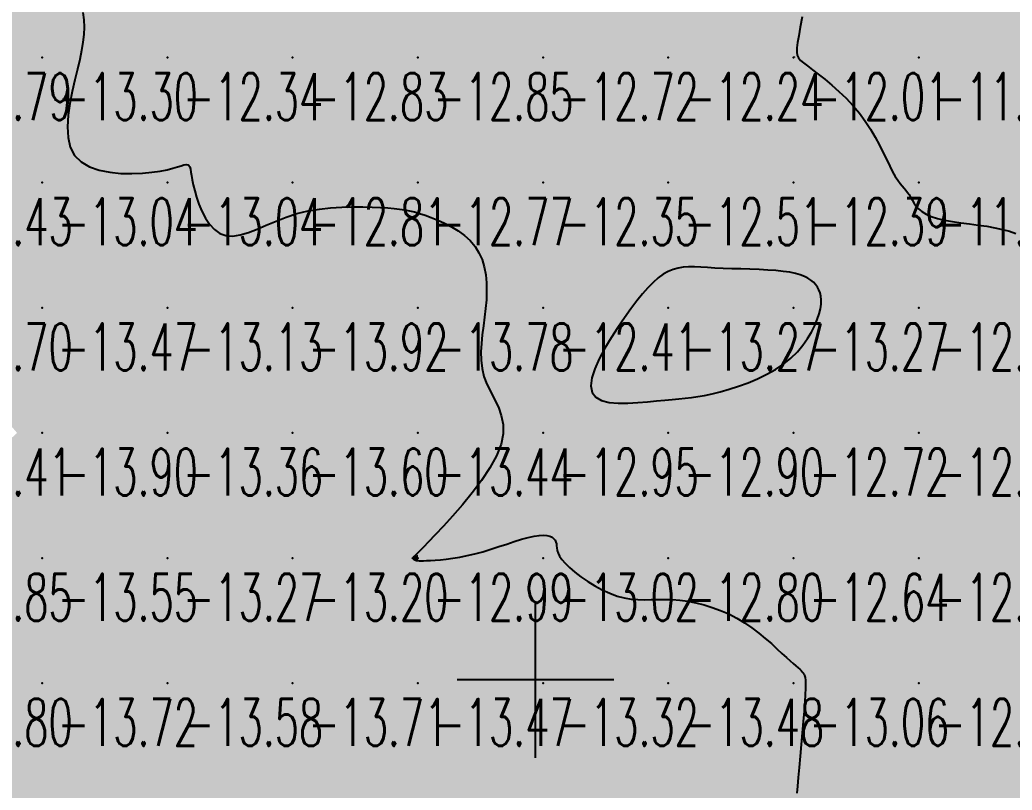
# Model space of a CAD drawing. Header units: millimetres. Extents: x 88261 to 90953, y 390274 to 392322.
# Drawn here: x 89958.5 to 90037.7, y 390488.7 to 390550.2 of the extents above; entities that cross this region are included whole.
import ezdxf
from ezdxf.enums import TextEntityAlignment as Align

# ---------------------------------------------------------------- set-up
doc = ezdxf.new("R2010")
doc.units = ezdxf.units.MM
doc.header["$LTSCALE"] = 25
for name, color, linetype in [('Carroyage(1)_Croix', 7, 'Continuous'), ('CN_03_00', 7, 'Continuous'), ('COTEAlt', 7, 'Continuous'), ('TN_COLORIAGE', 7, 'Continuous')]:
    doc.layers.add(name, color=color, linetype=linetype)
doc.styles.add('Simplex 1.0', font='Simplex.shx', dxfattribs={"width": 0.99, "height": 2.5})
doc.styles.get("Standard").update_dxf_attribs({"font": 'times.ttf'})

# ---------------------------------------------------------------- blocks, each defined once
blk = doc.blocks.new('COTE')
at = {"color": 0}
blk.add_point((0, 0), dxfattribs=at)
at = {"layer": 'COTEAlt'}
blk.add_attdef('ALT', text='', height=3.75, dxfattribs=at).set_placement((1.25, -1.25), align=Align.TOP_LEFT)

msp = doc.modelspace()

# ---------------------------------------------------------------- linework, layer by layer
at = {"layer": 'Carroyage(1)_Croix'}
for p, q in [((89999.65, 390491.29), (89999.65, 390503.79)), ((89993.4, 390497.54), (90005.9, 390497.54))]:
    msp.add_line(p, q, dxfattribs=at)
at = {"layer": 'CN_03_00', "flags": 128}
for points, elevation in [([(89963.491, 390550.823), (89963.575, 390550.237), (89963.603, 390549.657), (89963.579, 390549.067), (89963.509, 390548.453), (89963.396, 390547.799), (89963.246, 390547.088), (89963.062, 390546.306), (89962.854, 390545.443), (89962.643, 390544.522), (89962.457, 390543.572), (89962.323, 390542.622), (89962.268, 390541.702), (89962.318, 390540.84), (89962.5, 390540.067), (89962.842, 390539.41), (89963.358, 390538.892), (89964.023, 390538.506), (89964.799, 390538.234), (89965.647, 390538.063), (89966.531, 390537.976), (89967.412, 390537.958), (89968.253, 390537.993), (89969.017, 390538.066), (89969.673, 390538.163), (89970.223, 390538.272), (89970.678, 390538.385), (89971.047, 390538.492), (89971.342, 390538.583), (89971.571, 390538.65), (89971.745, 390538.682), (89971.873, 390538.67), (89971.967, 390538.607), (89972.034, 390538.489), (89972.086, 390538.316), (89972.13, 390538.086), (89972.177, 390537.8), (89972.237, 390537.455), (89972.317, 390537.051), (89972.429, 390536.586), (89972.58, 390536.066), (89972.773, 390535.511), (89973.01, 390534.95), (89973.294, 390534.41), (89973.625, 390533.917), (89974.007, 390533.501), (89974.441, 390533.187), (89974.929, 390533.004), (89975.472, 390532.969), (89976.069, 390533.064), (89976.715, 390533.26), (89977.409, 390533.528), (89978.147, 390533.84), (89978.927, 390534.169), (89979.745, 390534.485), (89980.599, 390534.761), (89981.484, 390534.974), (89982.386, 390535.127), (89983.288, 390535.227), (89984.176, 390535.284), (89985.033, 390535.307), (89985.844, 390535.303), (89986.592, 390535.281), (89987.261, 390535.249), (89987.842, 390535.215), (89988.347, 390535.177), (89988.795, 390535.129), (89989.204, 390535.07), (89989.593, 390534.994), (89989.98, 390534.898), (89990.384, 390534.779), (89990.823, 390534.632), (89991.31, 390534.454), (89991.833, 390534.242), (89992.378, 390533.994), (89992.925, 390533.708), (89993.46, 390533.383), (89993.964, 390533.015), (89994.421, 390532.602), (89994.814, 390532.143), (89995.131, 390531.637), (89995.375, 390531.087), (89995.551, 390530.5), (89995.667, 390529.88), (89995.729, 390529.234), (89995.745, 390528.566), (89995.72, 390527.882), (89995.663, 390527.188), (89995.58, 390526.489), (89995.485, 390525.789), (89995.395, 390525.091), (89995.323, 390524.398), (89995.285, 390523.715), (89995.297, 390523.044), (89995.373, 390522.388), (89995.528, 390521.753), (89995.769, 390521.137), (89996.066, 390520.53), (89996.381, 390519.92), (89996.677, 390519.291), (89996.914, 390518.631), (89997.054, 390517.927), (89997.059, 390517.164), (89996.892, 390516.33), (89996.526, 390515.417), (89995.992, 390514.449), (89995.332, 390513.453), (89994.589, 390512.459), (89993.805, 390511.497), (89993.024, 390510.595), (89992.287, 390509.782), (89991.637, 390509.088), (89991.108, 390508.534), (89990.695, 390508.109), (89990.384, 390507.796), (89990.159, 390507.575), (89990.007, 390507.429), (89989.913, 390507.34), (89989.863, 390507.288), (89989.843, 390507.257), (89989.839, 390507.23), (89989.849, 390507.205), (89989.868, 390507.181), (89989.896, 390507.159), (89989.93, 390507.138), (89989.967, 390507.119), (89990.005, 390507.101), (89990.042, 390507.084), (89990.077, 390507.069), (89990.117, 390507.056), (89990.17, 390507.045), (89990.246, 390507.036), (89990.352, 390507.031), (89990.498, 390507.03), (89990.691, 390507.033), (89990.94, 390507.041), (89991.252, 390507.055), (89991.623, 390507.077), (89992.048, 390507.112), (89992.521, 390507.161), (89993.038, 390507.23), (89993.592, 390507.32), (89994.179, 390507.436), (89994.792, 390507.58), (89995.426, 390507.753), (89996.07, 390507.949), (89996.713, 390508.155), (89997.345, 390508.363), (89997.953, 390508.561), (89998.527, 390508.74), (89999.055, 390508.888), (89999.527, 390508.997), (89999.934, 390509.057), (90000.278, 390509.072), (90000.563, 390509.048), (90000.795, 390508.989), (90000.978, 390508.902), (90001.116, 390508.792), (90001.214, 390508.665), (90001.277, 390508.525), (90001.312, 390508.378), (90001.331, 390508.22), (90001.351, 390508.048), (90001.388, 390507.857), (90001.456, 390507.644), (90001.571, 390507.404), (90001.75, 390507.134), (90002.008, 390506.83), (90002.354, 390506.49), (90002.78, 390506.125), (90003.271, 390505.751), (90003.811, 390505.379), (90004.385, 390505.025), (90004.979, 390504.702), (90005.577, 390504.425), (90006.165, 390504.207), (90006.732, 390504.057), (90007.28, 390503.967), (90007.816, 390503.923), (90008.348, 390503.912), (90008.881, 390503.92), (90009.423, 390503.934), (90009.981, 390503.939), (90010.562, 390503.924), (90011.169, 390503.875), (90011.8, 390503.79), (90012.447, 390503.667), (90013.104, 390503.506), (90013.765, 390503.305), (90014.424, 390503.063), (90015.074, 390502.779), (90015.709, 390502.451), (90016.322, 390502.08), (90016.91, 390501.677), (90017.469, 390501.255), (90017.994, 390500.827), (90018.481, 390500.405), (90018.927, 390500.002), (90019.328, 390499.631), (90019.679, 390499.304), (90019.978, 390499.032), (90020.229, 390498.809), (90020.438, 390498.628), (90020.609, 390498.481), (90020.747, 390498.36), (90020.859, 390498.257), (90020.95, 390498.165), (90021.024, 390498.076), (90021.086, 390497.979), (90021.137, 390497.861), (90021.175, 390497.704), (90021.2, 390497.492), (90021.21, 390497.207), (90021.206, 390496.832), (90021.185, 390496.352), (90021.148, 390495.748), (90021.095, 390495.014), (90021.028, 390494.176), (90020.951, 390493.271), (90020.868, 390492.336), (90020.784, 390491.406), (90020.701, 390490.518), (90020.625, 390489.709), (90020.558, 390489.015), (90020.505, 390488.459)], -13), ([(90020.929, 390550.486), (90020.787, 390549.673), (90020.666, 390548.977), (90020.574, 390548.424), (90020.518, 390547.997), (90020.506, 390547.669), (90020.545, 390547.412), (90020.642, 390547.2), (90020.805, 390547.006), (90021.04, 390546.802), (90021.356, 390546.562), (90021.754, 390546.264), (90022.222, 390545.907), (90022.742, 390545.496), (90023.297, 390545.035), (90023.869, 390544.53), (90024.441, 390543.984), (90024.994, 390543.404), (90025.512, 390542.792), (90025.981, 390542.157), (90026.401, 390541.508), (90026.777, 390540.861), (90027.115, 390540.227), (90027.417, 390539.62), (90027.69, 390539.055), (90027.938, 390538.543), (90028.165, 390538.098), (90028.375, 390537.729), (90028.571, 390537.428), (90028.752, 390537.18), (90028.92, 390536.972), (90029.075, 390536.792), (90029.22, 390536.625), (90029.353, 390536.459), (90029.478, 390536.279), (90029.595, 390536.077), (90029.716, 390535.856), (90029.854, 390535.622), (90030.022, 390535.384), (90030.231, 390535.149), (90030.495, 390534.924), (90030.827, 390534.715), (90031.238, 390534.532), (90031.737, 390534.377), (90032.311, 390534.248), (90032.942, 390534.137), (90033.612, 390534.039), (90034.304, 390533.945), (90034.998, 390533.851), (90035.678, 390533.75), (90036.325, 390533.634), (90036.926, 390533.5), (90037.485, 390533.349), (90038.009, 390533.187)], -12)]:
    msp.add_lwpolyline(points, dxfattribs=dict(at, elevation=elevation))
at = {"layer": 'CN_03_00', "elevation": -13, "flags": 128}
msp.add_lwpolyline([(90014.4, 390520.536), (90015.11, 390520.737), (90015.855, 390520.976), (90016.616, 390521.254), (90017.376, 390521.569), (90018.116, 390521.923), (90018.819, 390522.317), (90019.467, 390522.751), (90020.046, 390523.223), (90020.554, 390523.724), (90020.994, 390524.245), (90021.371, 390524.773), (90021.686, 390525.299), (90021.944, 390525.811), (90022.146, 390526.299), (90022.296, 390526.753), (90022.396, 390527.163), (90022.452, 390527.531), (90022.464, 390527.862), (90022.438, 390528.159), (90022.376, 390528.426), (90022.282, 390528.667), (90022.158, 390528.886), (90022.009, 390529.087), (90021.836, 390529.274), (90021.634, 390529.446), (90021.396, 390529.603), (90021.116, 390529.744), (90020.786, 390529.871), (90020.399, 390529.981), (90019.95, 390530.074), (90019.43, 390530.151), (90018.838, 390530.211), (90018.186, 390530.258), (90017.492, 390530.293), (90016.771, 390530.32), (90016.043, 390530.342), (90015.323, 390530.363), (90014.628, 390530.386), (90013.976, 390530.413), (90013.38, 390530.445), (90012.835, 390530.477), (90012.335, 390530.498), (90011.872, 390530.5), (90011.438, 390530.475), (90011.026, 390530.412), (90010.627, 390530.304), (90010.235, 390530.141), (90009.843, 390529.916), (90009.445, 390529.626), (90009.039, 390529.27), (90008.62, 390528.846), (90008.185, 390528.352), (90007.729, 390527.789), (90007.251, 390527.154), (90006.744, 390526.446), (90006.212, 390525.668), (90005.679, 390524.844), (90005.176, 390524.001), (90004.732, 390523.166), (90004.378, 390522.368), (90004.145, 390521.634), (90004.062, 390520.992), (90004.159, 390520.47), (90004.457, 390520.086), (90004.928, 390519.83), (90005.536, 390519.68), (90006.243, 390519.615), (90007.012, 390519.616), (90007.805, 390519.661), (90008.585, 390519.73), (90009.315, 390519.803), (90009.968, 390519.863), (90010.552, 390519.913), (90011.089, 390519.96), (90011.597, 390520.009), (90012.097, 390520.068), (90012.608, 390520.144), (90013.15, 390520.243), (90013.743, 390520.371), (90014.4, 390520.536)], close=True, dxfattribs=at)
at = {"layer": 'TN_COLORIAGE', "color": 221}
for points in [[(89950.249, 390547.239, -13.016), (89960.249, 390547.239, -13.016), (89960.249, 390557.239, -13.016)], [(89950.249, 390557.239, -13.016), (89950.249, 390547.239, -13.016), (89960.249, 390557.239, -13.016)], [(89960.249, 390547.239, -13), (89964.037, 390551.028, -13), (89960.249, 390557.239, -13), (89960.567, 390557.239, -13)], [(89963.37, 390547.239, -13.3), (89964.037, 390551.028, -13.3), (89960.249, 390547.239, -13.3)], [(89950.249, 390537.239, -13.3), (89960.249, 390537.239, -13.3), (89960.249, 390547.239, -13.3)], [(89950.249, 390547.239, -13.3), (89950.249, 390537.239, -13.3), (89960.249, 390547.239, -13.3)], [(89960.249, 390547.239, -13), (89963.37, 390547.239, -13), (89960.249, 390537.239, -13), (89960.858, 390537.848, -13)], [(89971.999, 390537.239, -13.041), (89972.248, 390539.238, -13.041), (89970.249, 390537.239, -13.041)], [(89970.249, 390537.828, -13.041), (89972.248, 390539.238, -13.041), (89970.249, 390537.239, -13.041)], [(89960.249, 390537.239, -13), (89960.858, 390537.848, -13), (89970.249, 390537.239, -13), (89970.249, 390537.828, -13)], [(89950.249, 390527.239, -13.043), (89960.249, 390527.239, -13.043), (89960.249, 390537.239, -13.043)], [(89950.249, 390537.239, -13.043), (89950.249, 390527.239, -13.043), (89960.249, 390537.239, -13.043)], [(89960.249, 390537.239, -13.041), (89960.249, 390527.239, -13.041), (89970.249, 390537.239, -13.041)], [(89960.249, 390527.239, -13.041), (89970.249, 390527.239, -13.041), (89970.249, 390537.239, -13.041)], [(89970.249, 390527.239, -13), (89974.332, 390531.322, -13), (89970.249, 390537.239, -13), (89971.999, 390537.239, -13)], [(89980.249, 390527.239, -13), (89980.249, 390535.497, -13), (89970.249, 390527.239, -13), (89974.332, 390531.322, -13)], [(89988.268, 390535.258, -13.923), (89980.249, 390535.497, -13.923), (89980.249, 390527.239, -13.923)], [(89980.249, 390527.239, -13), (89988.268, 390535.258, -13), (89990.249, 390527.239, -13), (89990.249, 390534.967, -13)], [(89995.673, 390532.663, -13.776), (89990.249, 390534.967, -13.776), (89990.249, 390527.239, -13.776)], [(89995.673, 390532.663, -13.776), (89995.946, 390527.239, -13.776), (89990.249, 390527.239, -13.776)], [(90007.077, 390527.239, -13.272), (90010.249, 390530.82, -13.272), (90010.249, 390527.239, -13.272)], [(90013.34, 390530.33, -13.272), (90010.249, 390530.82, -13.272), (90010.249, 390527.239, -13.272)], [(90020.249, 390527.239, -13), (90020.249, 390530.335, -13), (90010.249, 390527.239, -13), (90013.34, 390530.33, -13)], [(90022.247, 390529.237, -13.273), (90020.249, 390530.335, -13.273), (90020.249, 390527.239, -13.273)], [(90022.247, 390529.237, -13.273), (90022.82, 390527.239, -13.273), (90020.249, 390527.239, -13.273)], [(89950.249, 390522.974, -13.465), (89954.562, 390521.553, -13.465), (89950.249, 390527.239, -13.465), (89960.249, 390527.239, -13.465)], [(89958.249, 390517.239, -13.465), (89954.562, 390521.553, -13.465), (89960.249, 390517.239, -13.465), (89960.249, 390527.239, -13.465)], [(89960.249, 390527.239, -13.134), (89960.249, 390517.239, -13.134), (89970.249, 390527.239, -13.134)], [(89960.249, 390517.239, -13.134), (89970.249, 390517.239, -13.134), (89970.249, 390527.239, -13.134)], [(89970.249, 390517.239, -13.923), (89980.249, 390517.239, -13.923), (89980.249, 390527.239, -13.923)], [(89970.249, 390527.239, -13.923), (89970.249, 390517.239, -13.923), (89980.249, 390527.239, -13.923)], [(89980.249, 390527.239, -13.776), (89980.249, 390517.239, -13.776), (89990.249, 390527.239, -13.776)], [(89980.249, 390517.239, -13.776), (89990.249, 390517.239, -13.776), (89990.249, 390527.239, -13.776)], [(89990.249, 390527.239, -13), (89995.946, 390527.239, -13), (89990.249, 390517.239, -13), (89994.519, 390521.509, -13)], [(90010.249, 390519.985, -13.272), (90001.908, 390518.898, -13.272), (90010.249, 390527.239, -13.272)], [(90007.077, 390527.239, -13.272), (90001.908, 390518.898, -13.272), (90010.249, 390527.239, -13.272)], [(90020.249, 390527.239, -13), (90012.99, 390519.981, -13), (90010.249, 390527.239, -13), (90010.249, 390519.985, -13)], [(90020.249, 390522.321, -13.273), (90012.99, 390519.981, -13.273), (90020.249, 390527.239, -13.273)], [(90022.82, 390527.239, -13.273), (90020.249, 390522.321, -13.273), (90020.249, 390527.239, -13.273)], [(89994.519, 390521.509, -13.437), (89999.146, 390517.239, -13.437), (89990.249, 390517.239, -13.437)], [(89958.249, 390517.239, -13.851), (89950.249, 390509.922, -13.851), (89960.249, 390517.239, -13.851), (89950.249, 390507.239, -13.851)], [(89950.249, 390507.239, -13.899), (89960.249, 390507.239, -13.899), (89960.249, 390517.239, -13.899)], [(89960.249, 390517.239, -13.359), (89960.249, 390507.239, -13.359), (89970.249, 390517.239, -13.359)], [(89960.249, 390507.239, -13.359), (89970.249, 390507.239, -13.359), (89970.249, 390517.239, -13.359)], [(89970.249, 390507.239, -13.603), (89980.249, 390507.239, -13.603), (89980.249, 390517.239, -13.603)], [(89970.249, 390517.239, -13.603), (89970.249, 390507.239, -13.603), (89980.249, 390517.239, -13.603)], [(89990.249, 390517.239, -13), (89990.249, 390507.512, -13), (89980.249, 390507.239, -13), (89989.682, 390507.239, -13)], [(89980.249, 390517.239, -13.437), (89980.249, 390507.239, -13.437), (89990.249, 390517.239, -13.437)], [(89999.146, 390517.239, -13.437), (89990.249, 390507.512, -13.437), (89990.249, 390517.239, -13.437)], [(90000.249, 390509.537, -13.016), (89994.564, 390507.239, -13.016), (90000.249, 390507.239, -13.016)], [(90001.604, 390508.594, -13.016), (90000.249, 390509.537, -13.016), (90000.249, 390507.239, -13.016)], [(90001.002, 390507.239, -13.016), (90001.604, 390508.594, -13.016), (90000.249, 390507.239, -13.016)], [(89950.249, 390507.239, -13.545), (89950.249, 390497.239, -13.545), (89960.249, 390507.239, -13.545)], [(89950.249, 390497.239, -13.545), (89960.249, 390497.239, -13.545), (89960.249, 390507.239, -13.545)], [(89960.249, 390497.239, -13.27), (89970.249, 390497.239, -13.27), (89970.249, 390507.239, -13.27)], [(89960.249, 390507.239, -13.27), (89960.249, 390497.239, -13.27), (89970.249, 390507.239, -13.27)], [(89970.249, 390497.239, -13.204), (89980.249, 390497.239, -13.204), (89980.249, 390507.239, -13.204)], [(89970.249, 390507.239, -13.204), (89970.249, 390497.239, -13.204), (89980.249, 390507.239, -13.204)], [(89980.249, 390497.239, -13), (89990.08, 390507.071, -13), (89980.249, 390507.239, -13), (89989.682, 390507.239, -13)], [(89980.249, 390497.239, -13), (89990.08, 390507.071, -13), (89990.249, 390497.239, -13), (89990.249, 390506.984, -13)], [(89990.249, 390497.239, -13.016), (90000.249, 390497.239, -13.016), (90000.249, 390507.239, -13.016)], [(89990.249, 390497.239, -13), (89990.249, 390506.984, -13), (90000.249, 390507.239, -13), (89994.564, 390507.239, -13)], [(90000.249, 390497.239, -13), (90006.436, 390503.426, -13), (90000.249, 390507.239, -13), (90001.002, 390507.239, -13)], [(90010.249, 390497.239, -13), (90010.249, 390504.296, -13), (90000.249, 390497.239, -13), (90006.436, 390503.426, -13)], [(90015.939, 390502.929, -13.476), (90010.249, 390504.296, -13.476), (90010.249, 390497.239, -13.476)], [(90010.249, 390497.239, -13), (90015.939, 390502.929, -13), (90020.249, 390497.239, -13), (90020.249, 390498.691, -13)], [(90021.14, 390498.131, -13.061), (90020.249, 390498.691, -13.061), (90020.249, 390497.239, -13.061)], [(90021.14, 390498.131, -13.061), (90021.335, 390497.239, -13.061), (90020.249, 390497.239, -13.061)], [(89950.249, 390493.602, -13.725), (89955.792, 390492.782, -13.725), (89950.249, 390497.239, -13.725), (89960.249, 390497.239, -13.725)], [(89959.324, 390487.239, -13.725), (89955.792, 390492.782, -13.725), (89960.249, 390487.239, -13.725), (89960.249, 390497.239, -13.725)], [(89960.249, 390487.239, -13.579), (89970.249, 390487.239, -13.579), (89970.249, 390497.239, -13.579)], [(89960.249, 390497.239, -13.579), (89960.249, 390487.239, -13.579), (89970.249, 390497.239, -13.579)], [(89970.249, 390487.239, -13.714), (89980.249, 390487.239, -13.714), (89980.249, 390497.239, -13.714)], [(89970.249, 390497.239, -13.714), (89970.249, 390487.239, -13.714), (89980.249, 390497.239, -13.714)], [(89980.249, 390487.239, -13.468), (89990.249, 390487.239, -13.468), (89990.249, 390497.239, -13.468)], [(89980.249, 390497.239, -13.468), (89980.249, 390487.239, -13.468), (89990.249, 390497.239, -13.468)], [(89990.249, 390487.239, -13.322), (90000.249, 390487.239, -13.322), (90000.249, 390497.239, -13.322)], [(89990.249, 390497.239, -13.322), (89990.249, 390487.239, -13.322), (90000.249, 390497.239, -13.322)], [(90000.249, 390497.239, -13.476), (90000.249, 390487.239, -13.476), (90010.249, 390497.239, -13.476)], [(90000.249, 390487.239, -13.476), (90010.249, 390487.239, -13.476), (90010.249, 390497.239, -13.476)], [(90010.249, 390497.239, -13.061), (90010.249, 390487.239, -13.061), (90020.249, 390497.239, -13.061)], [(90010.249, 390487.239, -13.061), (90020.249, 390487.239, -13.061), (90020.249, 390497.239, -13.061)], [(90020.249, 390497.239, -13), (90021.335, 390497.239, -13), (90020.249, 390487.239, -13), (90020.411, 390487.402, -13)]]:
    msp.add_solid(points, dxfattribs=at)
at = {"layer": 'TN_COLORIAGE', "color": 211}
for points in [[(89964.037, 390551.028, -12.338), (89963.37, 390547.239, -12.338), (89970.249, 390557.239, -12.338), (89970.249, 390547.239, -12.338)], [(89979.937, 390557.239, -12.338), (89980.015, 390557.006, -12.338), (89970.249, 390557.239, -12.338), (89970.249, 390547.239, -12.338)], [(89980.249, 390556.366, -12.338), (89980.015, 390557.006, -12.338), (89980.249, 390547.239, -12.338), (89970.249, 390547.239, -12.338)], [(89989.573, 390556.564, -12.835), (89980.249, 390556.366, -12.835), (89980.249, 390547.239, -12.835)], [(89990.249, 390556.487, -12.835), (89989.573, 390556.564, -12.835), (89990.249, 390547.239, -12.835), (89980.249, 390547.239, -12.835)], [(89990.249, 390547.239, -12.871), (90000.249, 390547.239, -12.871), (90000.249, 390557.239, -12.871)], [(89991.102, 390557.239, -12.853), (89990.249, 390556.487, -12.853), (90000.249, 390557.239, -12.853), (89990.249, 390547.239, -12.853)], [(90000.249, 390547.239, -12.42), (90010.249, 390547.239, -12.42), (90010.249, 390557.239, -12.42)], [(90000.249, 390557.239, -12.42), (90000.249, 390547.239, -12.42), (90010.249, 390557.239, -12.42)], [(90010.249, 390557.239, -12.109), (90010.249, 390547.239, -12.109), (90020.249, 390557.239, -12.109)], [(90010.249, 390547.239, -12.109), (90020.249, 390547.239, -12.109), (90020.249, 390557.239, -12.109)], [(90020.249, 390557.239, -12), (90022.149, 390557.239, -12), (90020.249, 390547.239, -12), (90020.356, 390547.346, -12)], [(89960.858, 390537.848, -12.338), (89963.37, 390547.239, -12.338), (89970.249, 390547.239, -12.338)], [(89970.249, 390537.828, -12.338), (89960.858, 390537.848, -12.338), (89970.249, 390547.239, -12.338)], [(89972.248, 390539.238, -12.338), (89970.249, 390537.828, -12.338), (89980.249, 390547.239, -12.338), (89970.249, 390547.239, -12.338)], [(89972.248, 390539.238, -12.805), (89971.999, 390537.239, -12.805), (89980.249, 390547.239, -12.805), (89980.249, 390537.239, -12.805)], [(89980.249, 390537.239, -12.853), (89990.249, 390537.239, -12.853), (89990.249, 390547.239, -12.853)], [(89980.249, 390547.239, -12.853), (89980.249, 390537.239, -12.853), (89990.249, 390547.239, -12.853)], [(89990.249, 390547.239, -12.722), (89990.249, 390537.239, -12.722), (90000.249, 390547.239, -12.722)], [(89990.249, 390537.239, -12.722), (90000.249, 390537.239, -12.722), (90000.249, 390547.239, -12.722)], [(90000.249, 390547.239, -12.238), (90000.249, 390537.239, -12.238), (90010.249, 390547.239, -12.238)], [(90000.249, 390537.239, -12.238), (90010.249, 390537.239, -12.238), (90010.249, 390547.239, -12.238)], [(90010.249, 390537.239, -12.005), (90020.249, 390537.239, -12.005), (90020.249, 390547.239, -12.005)], [(90010.249, 390547.239, -12.005), (90010.249, 390537.239, -12.005), (90020.249, 390547.239, -12.005)], [(90020.356, 390547.346, -12.005), (90020.425, 390547.239, -12.005), (90020.249, 390547.239, -12.005)], [(90020.249, 390537.239, -12), (90026.078, 390543.069, -12), (90020.249, 390547.239, -12), (90020.425, 390547.239, -12)], [(90026.078, 390543.069, -12.391), (90028.335, 390537.239, -12.391), (90020.249, 390537.239, -12.391)], [(89971.999, 390537.239, -12.805), (89974.332, 390531.322, -12.805), (89980.249, 390537.239, -12.805)], [(89974.332, 390531.322, -12.805), (89980.249, 390535.497, -12.805), (89980.249, 390537.239, -12.805)], [(89980.249, 390535.497, -12.772), (89988.268, 390535.258, -12.772), (89980.249, 390537.239, -12.772), (89990.249, 390537.239, -12.772)], [(89990.249, 390534.967, -12.772), (89988.268, 390535.258, -12.772), (89990.249, 390537.239, -12.772)], [(89990.249, 390534.967, -12.345), (89995.673, 390532.663, -12.345), (89990.249, 390537.239, -12.345), (90000.249, 390537.239, -12.345)], [(89995.946, 390527.239, -12.345), (89995.673, 390532.663, -12.345), (90000.249, 390527.239, -12.345), (90000.249, 390537.239, -12.345)], [(90010.249, 390530.82, -12.414), (90007.077, 390527.239, -12.414), (90010.249, 390537.239, -12.414), (90000.249, 390527.239, -12.414)], [(90000.249, 390537.239, -12.512), (90000.249, 390527.239, -12.512), (90010.249, 390537.239, -12.512)], [(90010.249, 390530.82, -12.391), (90013.34, 390530.33, -12.391), (90010.249, 390537.239, -12.391), (90020.249, 390537.239, -12.391)], [(90013.34, 390530.33, -12.391), (90020.249, 390530.335, -12.391), (90020.249, 390537.239, -12.391)], [(90020.249, 390530.335, -12), (90022.247, 390529.237, -12), (90020.249, 390537.239, -12), (90029.57, 390536.561, -12)], [(90029.57, 390536.561, -12.391), (90028.335, 390537.239, -12.391), (90020.249, 390537.239, -12.391)], [(90022.82, 390527.239, -12), (90022.247, 390529.237, -12), (90030.249, 390527.239, -12), (90029.57, 390536.561, -12)], [(90029.57, 390536.561, -12.212), (90030.249, 390534.194, -12.212), (90030.249, 390527.239, -12.212)], [(90036.863, 390533.854, -12.212), (90030.249, 390534.194, -12.212), (90030.249, 390527.239, -12.212)], [(90030.249, 390527.239, -12), (90036.863, 390533.854, -12), (90040.249, 390527.239, -12), (90040.249, 390532.196, -12)], [(89994.519, 390521.509, -12.414), (89995.946, 390527.239, -12.414), (90000.249, 390527.239, -12.414)], [(89999.146, 390517.239, -12.414), (89994.519, 390521.509, -12.414), (90000.249, 390517.239, -12.414), (90000.249, 390527.239, -12.414)], [(90001.908, 390518.898, -12.414), (90007.077, 390527.239, -12.414), (90000.249, 390517.239, -12.414), (90000.249, 390527.239, -12.414)], [(90020.249, 390517.239, -12.212), (90030.249, 390517.239, -12.212), (90030.249, 390527.239, -12.212)], [(90020.249, 390522.321, -12.212), (90022.82, 390527.239, -12.212), (90020.249, 390517.239, -12.212), (90030.249, 390527.239, -12.212)], [(90030.249, 390517.239, -12), (90038.549, 390517.239, -12), (90040.249, 390527.239, -12), (90040.249, 390520.248, -12)], [(90030.249, 390527.239, -12.106), (90030.249, 390517.239, -12.106), (90040.249, 390527.239, -12.106)], [(90012.99, 390519.981, -12.718), (90020.249, 390522.321, -12.718), (90010.249, 390517.239, -12.718), (90020.249, 390517.239, -12.718)], [(90001.908, 390518.898, -12.897), (90010.249, 390519.985, -12.897), (90000.249, 390517.239, -12.897), (90010.249, 390517.239, -12.897)], [(90010.249, 390519.985, -12.897), (90012.99, 390519.981, -12.897), (90010.249, 390517.239, -12.897)], [(89990.249, 390507.512, -12.946), (89999.146, 390517.239, -12.946), (89990.249, 390507.239, -12.946), (90000.249, 390517.239, -12.946)], [(89994.564, 390507.239, -12.946), (90000.249, 390509.537, -12.946), (89990.249, 390507.239, -12.946), (90000.249, 390517.239, -12.946)], [(90000.249, 390509.537, -12.897), (90001.604, 390508.594, -12.897), (90000.249, 390517.239, -12.897), (90010.249, 390517.239, -12.897)], [(90001.604, 390508.594, -12.802), (90001.002, 390507.239, -12.802), (90010.249, 390517.239, -12.802), (90010.249, 390507.239, -12.802)], [(90010.249, 390507.239, -12.718), (90020.249, 390507.239, -12.718), (90020.249, 390517.239, -12.718)], [(90010.249, 390517.239, -12.718), (90010.249, 390507.239, -12.718), (90020.249, 390517.239, -12.718)], [(90020.249, 390507.239, -12.224), (90030.249, 390507.239, -12.224), (90030.249, 390517.239, -12.224)], [(90020.249, 390517.239, -12.224), (90020.249, 390507.239, -12.224), (90030.249, 390517.239, -12.224)], [(90030.249, 390507.239, -12), (90039.16, 390516.151, -12), (90030.249, 390517.239, -12), (90038.549, 390517.239, -12)], [(90040.249, 390507.239, -12), (90040.249, 390516.48, -12), (90030.249, 390507.239, -12), (90039.16, 390516.151, -12)], [(89989.682, 390507.239, -12.988), (89990.249, 390507.512, -12.988), (89990.249, 390507.239, -12.988)], [(89989.682, 390507.239, -12.988), (89990.08, 390507.071, -12.988), (89990.249, 390507.239, -12.988)], [(89990.249, 390506.984, -12.988), (89990.08, 390507.071, -12.988), (89990.249, 390507.239, -12.988)], [(89994.564, 390507.239, -12.988), (89990.249, 390506.984, -12.988), (89990.249, 390507.239, -12.988)], [(90001.002, 390507.239, -12.802), (90006.436, 390503.426, -12.802), (90010.249, 390507.239, -12.802)], [(90006.436, 390503.426, -12.802), (90010.249, 390504.296, -12.802), (90010.249, 390507.239, -12.802)], [(90010.249, 390504.296, -12.64), (90015.939, 390502.929, -12.64), (90010.249, 390507.239, -12.64), (90020.249, 390507.239, -12.64)], [(90020.249, 390498.691, -12.64), (90015.939, 390502.929, -12.64), (90020.249, 390507.239, -12.64)], [(90020.249, 390498.691, -12.375), (90021.14, 390498.131, -12.375), (90020.249, 390507.239, -12.375), (90030.249, 390507.239, -12.375)], [(90021.335, 390497.239, -12.375), (90021.14, 390498.131, -12.375), (90030.249, 390497.239, -12.375), (90030.249, 390507.239, -12.375)], [(90030.249, 390507.239, -12.557), (90030.249, 390497.239, -12.557), (90040.249, 390507.239, -12.557)], [(90030.249, 390497.239, -12.557), (90040.249, 390497.239, -12.557), (90040.249, 390507.239, -12.557)], [(90020.411, 390487.402, -12.322), (90020.37, 390487.239, -12.322), (90030.249, 390497.239, -12.322), (90030.249, 390487.239, -12.322)], [(90020.411, 390487.402, -12.498), (90021.335, 390497.239, -12.498), (90030.249, 390497.239, -12.498)], [(90030.249, 390497.239, -12.558), (90030.249, 390487.239, -12.558), (90040.249, 390497.239, -12.558)], [(90030.249, 390487.239, -12.558), (90040.249, 390487.239, -12.558), (90040.249, 390497.239, -12.558)]]:
    msp.add_solid(points, dxfattribs=at)
at = {"layer": 'TN_COLORIAGE', "color": 201}
for points in [[(90020.356, 390547.346, -11.535), (90022.149, 390557.239, -11.535), (90030.249, 390557.239, -11.535)], [(90020.425, 390547.239, -11.535), (90020.356, 390547.346, -11.535), (90030.249, 390547.239, -11.535), (90030.249, 390557.239, -11.535)], [(90030.249, 390547.239, -11.686), (90040.249, 390547.239, -11.686), (90040.249, 390557.239, -11.686)], [(90030.249, 390557.239, -11.686), (90030.249, 390547.239, -11.686), (90040.249, 390557.239, -11.686)], [(90020.425, 390547.239, -11.72), (90026.078, 390543.069, -11.72), (90030.249, 390547.239, -11.72)], [(90028.335, 390537.239, -11.72), (90026.078, 390543.069, -11.72), (90030.249, 390537.239, -11.72), (90030.249, 390547.239, -11.72)], [(90030.249, 390547.239, -11.47), (90030.249, 390537.239, -11.47), (90040.249, 390547.239, -11.47)], [(90030.249, 390537.239, -11.47), (90040.249, 390537.239, -11.47), (90040.249, 390547.239, -11.47)], [(90028.335, 390537.239, -11.907), (90029.57, 390536.561, -11.907), (90030.249, 390537.239, -11.907)], [(90030.249, 390534.194, -11.907), (90029.57, 390536.561, -11.907), (90030.249, 390537.239, -11.907)], [(90030.249, 390534.194, -11.892), (90036.863, 390533.854, -11.892), (90030.249, 390537.239, -11.892), (90040.249, 390537.239, -11.892)], [(90040.249, 390532.196, -11.892), (90036.863, 390533.854, -11.892), (90040.249, 390537.239, -11.892)]]:
    msp.add_solid(points, dxfattribs=at)
at = {"layer": 'TN_COLORIAGE', "color": 231}
msp.add_solid([(89955.792, 390492.782, -14.342), (89959.324, 390487.239, -14.342), (89950.249, 390487.239, -14.342)], dxfattribs=at)

# ---------------------------------------------------------------- block references
at = {"layer": 'COTEAlt'}
ref = msp.add_blockref('COTE', (89950.249, 390547.239), dxfattribs=at)
ref.add_attrib('ALT', '-13.79', dxfattribs={"height": 3.75, "style": 'Simplex 1.0', "width": 0.6}).set_placement((89951.499, 390545.989), align=Align.TOP_LEFT)
ref = msp.add_blockref('COTE', (89960.249, 390547.239), dxfattribs=at)
ref.add_attrib('ALT', '-13.30', dxfattribs={"height": 3.75, "style": 'Simplex 1.0', "width": 0.6}).set_placement((89961.499, 390545.989), align=Align.TOP_LEFT)
ref = msp.add_blockref('COTE', (89970.249, 390547.239), dxfattribs=at)
ref.add_attrib('ALT', '-12.34', dxfattribs={"height": 3.75, "style": 'Simplex 1.0', "width": 0.6}).set_placement((89971.499, 390545.989), align=Align.TOP_LEFT)
ref = msp.add_blockref('COTE', (89980.249, 390547.239), dxfattribs=at)
ref.add_attrib('ALT', '-12.83', dxfattribs={"height": 3.75, "style": 'Simplex 1.0', "width": 0.6}).set_placement((89981.499, 390545.989), align=Align.TOP_LEFT)
ref = msp.add_blockref('COTE', (89990.249, 390547.239), dxfattribs=at)
ref.add_attrib('ALT', '-12.85', dxfattribs={"height": 3.75, "style": 'Simplex 1.0', "width": 0.6}).set_placement((89991.499, 390545.989), align=Align.TOP_LEFT)
ref = msp.add_blockref('COTE', (90000.249, 390547.239), dxfattribs=at)
ref.add_attrib('ALT', '-12.72', dxfattribs={"height": 3.75, "style": 'Simplex 1.0', "width": 0.6}).set_placement((90001.499, 390545.989), align=Align.TOP_LEFT)
ref = msp.add_blockref('COTE', (90010.249, 390547.239), dxfattribs=at)
ref.add_attrib('ALT', '-12.24', dxfattribs={"height": 3.75, "style": 'Simplex 1.0', "width": 0.6}).set_placement((90011.499, 390545.989), align=Align.TOP_LEFT)
ref = msp.add_blockref('COTE', (90020.249, 390547.239), dxfattribs=at)
ref.add_attrib('ALT', '-12.01', dxfattribs={"height": 3.75, "style": 'Simplex 1.0', "width": 0.6}).set_placement((90021.499, 390545.989), align=Align.TOP_LEFT)
ref = msp.add_blockref('COTE', (90030.249, 390547.239), dxfattribs=at)
ref.add_attrib('ALT', '-11.72', dxfattribs={"height": 3.75, "style": 'Simplex 1.0', "width": 0.6}).set_placement((90031.499, 390545.989), align=Align.TOP_LEFT)
ref = msp.add_blockref('COTE', (89950.249, 390537.239), dxfattribs=at)
ref.add_attrib('ALT', '-13.43', dxfattribs={"height": 3.75, "style": 'Simplex 1.0', "width": 0.6}).set_placement((89951.499, 390535.989), align=Align.TOP_LEFT)
ref = msp.add_blockref('COTE', (89960.249, 390537.239), dxfattribs=at)
ref.add_attrib('ALT', '-13.04', dxfattribs={"height": 3.75, "style": 'Simplex 1.0', "width": 0.6}).set_placement((89961.499, 390535.989), align=Align.TOP_LEFT)
ref = msp.add_blockref('COTE', (89970.249, 390537.239), dxfattribs=at)
ref.add_attrib('ALT', '-13.04', dxfattribs={"height": 3.75, "style": 'Simplex 1.0', "width": 0.6}).set_placement((89971.499, 390535.989), align=Align.TOP_LEFT)
ref = msp.add_blockref('COTE', (89980.249, 390537.239), dxfattribs=at)
ref.add_attrib('ALT', '-12.81', dxfattribs={"height": 3.75, "style": 'Simplex 1.0', "width": 0.6}).set_placement((89981.499, 390535.989), align=Align.TOP_LEFT)
ref = msp.add_blockref('COTE', (89990.249, 390537.239), dxfattribs=at)
ref.add_attrib('ALT', '-12.77', dxfattribs={"height": 3.75, "style": 'Simplex 1.0', "width": 0.6}).set_placement((89991.499, 390535.989), align=Align.TOP_LEFT)
ref = msp.add_blockref('COTE', (90000.249, 390537.239), dxfattribs=at)
ref.add_attrib('ALT', '-12.35', dxfattribs={"height": 3.75, "style": 'Simplex 1.0', "width": 0.6}).set_placement((90001.499, 390535.989), align=Align.TOP_LEFT)
ref = msp.add_blockref('COTE', (90010.249, 390537.239), dxfattribs=at)
ref.add_attrib('ALT', '-12.51', dxfattribs={"height": 3.75, "style": 'Simplex 1.0', "width": 0.6}).set_placement((90011.499, 390535.989), align=Align.TOP_LEFT)
ref = msp.add_blockref('COTE', (90020.249, 390537.239), dxfattribs=at)
ref.add_attrib('ALT', '-12.39', dxfattribs={"height": 3.75, "style": 'Simplex 1.0', "width": 0.6}).set_placement((90021.499, 390535.989), align=Align.TOP_LEFT)
ref = msp.add_blockref('COTE', (90030.249, 390537.239), dxfattribs=at)
ref.add_attrib('ALT', '-11.91', dxfattribs={"height": 3.75, "style": 'Simplex 1.0', "width": 0.6}).set_placement((90031.499, 390535.989), align=Align.TOP_LEFT)
ref = msp.add_blockref('COTE', (89950.249, 390527.239), dxfattribs=at)
ref.add_attrib('ALT', '-13.70', dxfattribs={"height": 3.75, "style": 'Simplex 1.0', "width": 0.6}).set_placement((89951.499, 390525.989), align=Align.TOP_LEFT)
ref = msp.add_blockref('COTE', (89960.249, 390527.239), dxfattribs=at)
ref.add_attrib('ALT', '-13.47', dxfattribs={"height": 3.75, "style": 'Simplex 1.0', "width": 0.6}).set_placement((89961.499, 390525.989), align=Align.TOP_LEFT)
ref = msp.add_blockref('COTE', (89970.249, 390527.239), dxfattribs=at)
ref.add_attrib('ALT', '-13.13', dxfattribs={"height": 3.75, "style": 'Simplex 1.0', "width": 0.6}).set_placement((89971.499, 390525.989), align=Align.TOP_LEFT)
ref = msp.add_blockref('COTE', (89980.249, 390527.239), dxfattribs=at)
ref.add_attrib('ALT', '-13.92', dxfattribs={"height": 3.75, "style": 'Simplex 1.0', "width": 0.6}).set_placement((89981.499, 390525.989), align=Align.TOP_LEFT)
ref = msp.add_blockref('COTE', (89990.249, 390527.239), dxfattribs=at)
ref.add_attrib('ALT', '-13.78', dxfattribs={"height": 3.75, "style": 'Simplex 1.0', "width": 0.6}).set_placement((89991.499, 390525.989), align=Align.TOP_LEFT)
ref = msp.add_blockref('COTE', (90000.249, 390527.239), dxfattribs=at)
ref.add_attrib('ALT', '-12.41', dxfattribs={"height": 3.75, "style": 'Simplex 1.0', "width": 0.6}).set_placement((90001.499, 390525.989), align=Align.TOP_LEFT)
ref = msp.add_blockref('COTE', (90010.249, 390527.239), dxfattribs=at)
ref.add_attrib('ALT', '-13.27', dxfattribs={"height": 3.75, "style": 'Simplex 1.0', "width": 0.6}).set_placement((90011.499, 390525.989), align=Align.TOP_LEFT)
ref = msp.add_blockref('COTE', (90020.249, 390527.239), dxfattribs=at)
ref.add_attrib('ALT', '-13.27', dxfattribs={"height": 3.75, "style": 'Simplex 1.0', "width": 0.6}).set_placement((90021.499, 390525.989), align=Align.TOP_LEFT)
ref = msp.add_blockref('COTE', (90030.249, 390527.239), dxfattribs=at)
ref.add_attrib('ALT', '-12.21', dxfattribs={"height": 3.75, "style": 'Simplex 1.0', "width": 0.6}).set_placement((90031.499, 390525.989), align=Align.TOP_LEFT)
ref = msp.add_blockref('COTE', (89950.249, 390517.239), dxfattribs=at)
ref.add_attrib('ALT', '-14.41', dxfattribs={"height": 3.75, "style": 'Simplex 1.0', "width": 0.6}).set_placement((89951.499, 390515.989), align=Align.TOP_LEFT)
ref = msp.add_blockref('COTE', (89960.249, 390517.239), dxfattribs=at)
ref.add_attrib('ALT', '-13.90', dxfattribs={"height": 3.75, "style": 'Simplex 1.0', "width": 0.6}).set_placement((89961.499, 390515.989), align=Align.TOP_LEFT)
ref = msp.add_blockref('COTE', (89970.249, 390517.239), dxfattribs=at)
ref.add_attrib('ALT', '-13.36', dxfattribs={"height": 3.75, "style": 'Simplex 1.0', "width": 0.6}).set_placement((89971.499, 390515.989), align=Align.TOP_LEFT)
ref = msp.add_blockref('COTE', (89980.249, 390517.239), dxfattribs=at)
ref.add_attrib('ALT', '-13.60', dxfattribs={"height": 3.75, "style": 'Simplex 1.0', "width": 0.6}).set_placement((89981.499, 390515.989), align=Align.TOP_LEFT)
ref = msp.add_blockref('COTE', (89990.249, 390517.239), dxfattribs=at)
ref.add_attrib('ALT', '-13.44', dxfattribs={"height": 3.75, "style": 'Simplex 1.0', "width": 0.6}).set_placement((89991.499, 390515.989), align=Align.TOP_LEFT)
ref = msp.add_blockref('COTE', (90000.249, 390517.239), dxfattribs=at)
ref.add_attrib('ALT', '-12.95', dxfattribs={"height": 3.75, "style": 'Simplex 1.0', "width": 0.6}).set_placement((90001.499, 390515.989), align=Align.TOP_LEFT)
ref = msp.add_blockref('COTE', (90010.249, 390517.239), dxfattribs=at)
ref.add_attrib('ALT', '-12.90', dxfattribs={"height": 3.75, "style": 'Simplex 1.0', "width": 0.6}).set_placement((90011.499, 390515.989), align=Align.TOP_LEFT)
ref = msp.add_blockref('COTE', (90020.249, 390517.239), dxfattribs=at)
ref.add_attrib('ALT', '-12.72', dxfattribs={"height": 3.75, "style": 'Simplex 1.0', "width": 0.6}).set_placement((90021.499, 390515.989), align=Align.TOP_LEFT)
ref = msp.add_blockref('COTE', (90030.249, 390517.239), dxfattribs=at)
ref.add_attrib('ALT', '-12.22', dxfattribs={"height": 3.75, "style": 'Simplex 1.0', "width": 0.6}).set_placement((90031.499, 390515.989), align=Align.TOP_LEFT)
ref = msp.add_blockref('COTE', (89950.249, 390507.239), dxfattribs=at)
ref.add_attrib('ALT', '-13.85', dxfattribs={"height": 3.75, "style": 'Simplex 1.0', "width": 0.6}).set_placement((89951.499, 390505.989), align=Align.TOP_LEFT)
ref = msp.add_blockref('COTE', (89960.249, 390507.239), dxfattribs=at)
ref.add_attrib('ALT', '-13.55', dxfattribs={"height": 3.75, "style": 'Simplex 1.0', "width": 0.6}).set_placement((89961.499, 390505.989), align=Align.TOP_LEFT)
ref = msp.add_blockref('COTE', (89970.249, 390507.239), dxfattribs=at)
ref.add_attrib('ALT', '-13.27', dxfattribs={"height": 3.75, "style": 'Simplex 1.0', "width": 0.6}).set_placement((89971.499, 390505.989), align=Align.TOP_LEFT)
ref = msp.add_blockref('COTE', (89980.249, 390507.239), dxfattribs=at)
ref.add_attrib('ALT', '-13.20', dxfattribs={"height": 3.75, "style": 'Simplex 1.0', "width": 0.6}).set_placement((89981.499, 390505.989), align=Align.TOP_LEFT)
ref = msp.add_blockref('COTE', (89990.249, 390507.239), dxfattribs=at)
ref.add_attrib('ALT', '-12.99', dxfattribs={"height": 3.75, "style": 'Simplex 1.0', "width": 0.6}).set_placement((89991.499, 390505.989), align=Align.TOP_LEFT)
ref = msp.add_blockref('COTE', (90000.249, 390507.239), dxfattribs=at)
ref.add_attrib('ALT', '-13.02', dxfattribs={"height": 3.75, "style": 'Simplex 1.0', "width": 0.6}).set_placement((90001.499, 390505.989), align=Align.TOP_LEFT)
ref = msp.add_blockref('COTE', (90010.249, 390507.239), dxfattribs=at)
ref.add_attrib('ALT', '-12.80', dxfattribs={"height": 3.75, "style": 'Simplex 1.0', "width": 0.6}).set_placement((90011.499, 390505.989), align=Align.TOP_LEFT)
ref = msp.add_blockref('COTE', (90020.249, 390507.239), dxfattribs=at)
ref.add_attrib('ALT', '-12.64', dxfattribs={"height": 3.75, "style": 'Simplex 1.0', "width": 0.6}).set_placement((90021.499, 390505.989), align=Align.TOP_LEFT)
ref = msp.add_blockref('COTE', (90030.249, 390507.239), dxfattribs=at)
ref.add_attrib('ALT', '-12.37', dxfattribs={"height": 3.75, "style": 'Simplex 1.0', "width": 0.6}).set_placement((90031.499, 390505.989), align=Align.TOP_LEFT)
ref = msp.add_blockref('COTE', (89950.249, 390497.239), dxfattribs=at)
ref.add_attrib('ALT', '-13.80', dxfattribs={"height": 3.75, "style": 'Simplex 1.0', "width": 0.6}).set_placement((89951.499, 390495.989), align=Align.TOP_LEFT)
ref = msp.add_blockref('COTE', (89960.249, 390497.239), dxfattribs=at)
ref.add_attrib('ALT', '-13.72', dxfattribs={"height": 3.75, "style": 'Simplex 1.0', "width": 0.6}).set_placement((89961.499, 390495.989), align=Align.TOP_LEFT)
ref = msp.add_blockref('COTE', (89970.249, 390497.239), dxfattribs=at)
ref.add_attrib('ALT', '-13.58', dxfattribs={"height": 3.75, "style": 'Simplex 1.0', "width": 0.6}).set_placement((89971.499, 390495.989), align=Align.TOP_LEFT)
ref = msp.add_blockref('COTE', (89980.249, 390497.239), dxfattribs=at)
ref.add_attrib('ALT', '-13.71', dxfattribs={"height": 3.75, "style": 'Simplex 1.0', "width": 0.6}).set_placement((89981.499, 390495.989), align=Align.TOP_LEFT)
ref = msp.add_blockref('COTE', (89990.249, 390497.239), dxfattribs=at)
ref.add_attrib('ALT', '-13.47', dxfattribs={"height": 3.75, "style": 'Simplex 1.0', "width": 0.6}).set_placement((89991.499, 390495.989), align=Align.TOP_LEFT)
ref = msp.add_blockref('COTE', (90000.249, 390497.239), dxfattribs=at)
ref.add_attrib('ALT', '-13.32', dxfattribs={"height": 3.75, "style": 'Simplex 1.0', "width": 0.6}).set_placement((90001.499, 390495.989), align=Align.TOP_LEFT)
ref = msp.add_blockref('COTE', (90010.249, 390497.239), dxfattribs=at)
ref.add_attrib('ALT', '-13.48', dxfattribs={"height": 3.75, "style": 'Simplex 1.0', "width": 0.6}).set_placement((90011.499, 390495.989), align=Align.TOP_LEFT)
ref = msp.add_blockref('COTE', (90020.249, 390497.239), dxfattribs=at)
ref.add_attrib('ALT', '-13.06', dxfattribs={"height": 3.75, "style": 'Simplex 1.0', "width": 0.6}).set_placement((90021.499, 390495.989), align=Align.TOP_LEFT)
ref = msp.add_blockref('COTE', (90030.249, 390497.239), dxfattribs=at)
ref.add_attrib('ALT', '-12.50', dxfattribs={"height": 3.75, "style": 'Simplex 1.0', "width": 0.6}).set_placement((90031.499, 390495.989), align=Align.TOP_LEFT)

doc.saveas('drawing.dxf')
